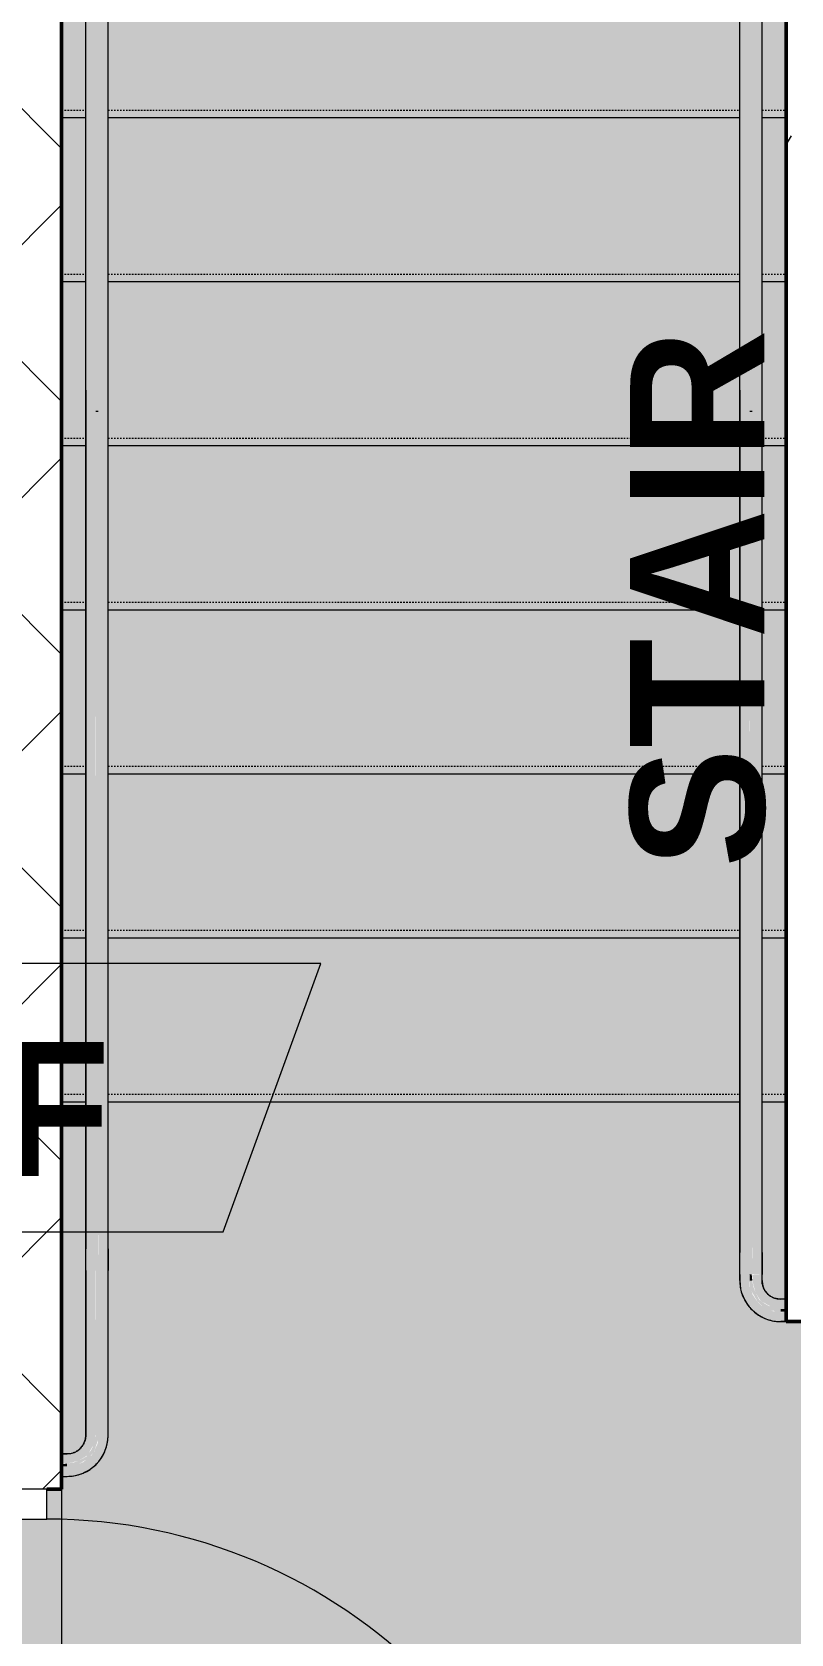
# Model space of a CAD drawing. Header units: inches. Extents: x -4218 to -1814, y 9706 to 12426.
# Drawn here: x -2634.3 to -2583.4, y 11883.5 to 11990.9 of the extents above; entities that cross this region are included whole.
import ezdxf

# ---------------------------------------------------------------- set-up
doc = ezdxf.new("R2010")
doc.units = ezdxf.units.IN
doc.header["$MEASUREMENT"] = 0
doc.linetypes.add('Overhead 1_16_', pattern=[0.101562, 0.0625, -0.039062])
for name, color, linetype, lineweight in [('0-1', 7, 'Continuous', 5), ('0-5', 10, 'Continuous', 13), ('A-AREA-IDEN', 2, 'Continuous', 9), ('A-DOOR-1', 90, 'Continuous', 20), ('A-DOOR-2', 7, 'Continuous', 9), ('A-DOOR-FRAM-1', 90, 'Continuous', 20), ('A-FLOR-1', 10, 'Continuous', 13), ('A-FLOR-HRAL-1', 55, 'Continuous', 9), ('A-FLOR-HRAL-2', 7, 'Continuous', 9), ('A-WALL-1', 10, 'Continuous', 13), ('A-WALL-2', 254, 'Continuous', 5), ('A-WALL-3', 250, 'Continuous', 50), ('A-WALL-IDEN', 211, 'Continuous', 9), ('A-WALL-PATT-3', 252, 'Continuous', 9), ('A-WALL-PATT-4', 7, 'Continuous', 9), ('I-WALL-1', 250, 'Continuous', 50), ('S-STRS-1', 21, 'Continuous', 5), ('S-STRS-2', 7, 'Continuous', 9), ('S-STRS-3', 7, 'Overhead 1_16_', 9)]:
    doc.layers.add(name, color=color, linetype=linetype, lineweight=lineweight)
doc.layers.add('A-AREA-PATT-1', color=7, linetype='Continuous', lineweight=9, transparency=1)
doc.styles.add('Century Gothic_B', font='GOTHICB.TTF', dxfattribs={"height": 9})

# ---------------------------------------------------------------- blocks, each defined once
blk = doc.blocks.new('CTR - 1st Phase - Shell_rvt-1-FLOOR PLAN - BASEMENT')
at = {"layer": 'A-FLOR-1'}
blk.add_line((-2632.32, 11893.19), (-2632.32, 11856.94), dxfattribs=at)
blk = doc.blocks.new('HOLLOW METAL - STAIR DOOR 3-0 x 7-0-2008640-FLOOR PLAN - BASEMENT')
at = {"layer": 'A-DOOR-1'}
for p, q in [((18, 39.25), (16.25, 39.25)), ((16.25, 39.25), (16.25, 3.25)), ((18, 3.25), (18, 39.25)), ((16.25, 3.25), (18, 3.25))]:
    blk.add_line(p, q, dxfattribs=at)
at = {"layer": 'A-DOOR-2'}
blk.add_arc((18, 3.25), 36, 90, 180, dxfattribs=at)
at = {"layer": 'A-DOOR-FRAM-1'}
for p, q in [((-18, 3.25), (-20, 3.25)), ((-20, 3.25), (-20, -2.5)), ((-18, 1.3125), (-18, 3.25)), ((18, 3.25), (18, 1.3125)), ((20, 3.25), (18, 3.25)), ((20, -2.5), (20, 3.25)), ((-17.375, 1.3125), (-18, 1.3125)), ((-17.375, -0.5625), (-17.375, 1.3125)), ((18, 1.3125), (17.375, 1.3125)), ((17.375, 1.3125), (17.375, -0.5625)), ((-18, -2.5), (-18, -0.5625)), ((-18, -0.5625), (-17.375, -0.5625)), ((17.375, -0.5625), (18, -0.5625)), ((18, -0.5625), (18, -2.5)), ((-20, -2.5), (-18, -2.5)), ((18, -2.5), (20, -2.5))]:
    blk.add_line(p, q, dxfattribs=at)
blk = doc.blocks.new('Top Rail Type - Top Rail_Internal_-2365500-FLOOR PLAN - BASEMENT')
at = {"layer": 'A-FLOR-HRAL-1'}
blk.add_hatch(color=256, dxfattribs=at).paths.add_polyline_path([(-2629.87, 11965.51), (-2629.95, 11965.52), (-2629.95, 11965.51)], flags=0)
at = {"layer": 'A-FLOR-HRAL-2'}
for points in [[(-2629.95, 11908.93), (-2629.87, 11908.94), (-2629.84, 11965.52), (-2629.95, 11965.51), (-2630.06, 11965.51), (-2630.03, 11918.1), (-2630.03, 11908.93)], [(-2630.7, 11907.86), (-2629.2, 11907.86), (-2629.24, 11908.93), (-2630.7, 11908.93), (-2630.69, 11908.04)], [(-2630.04, 11896.81), (-2629.86, 11896.81), (-2629.86, 11907.86), (-2630.04, 11907.86), (-2630.04, 11897.32)], [(-2632.32, 11894.73), (-2632.32, 11894.73), (-2631.95, 11894.73), (-2631.95, 11894.91), (-2632.32, 11894.88), (-2632.32, 11894.73)]]:
    blk.add_hatch(color=256, dxfattribs=at).paths.add_polyline_path(points, flags=0)
h = blk.add_hatch(color=256, dxfattribs=at)
h.paths.add_polyline_path([(-2630, 11894.87), (-2629.69, 11895.32), (-2629.97, 11894.92)], flags=0)
h.paths.add_polyline_path([(-2630.9, 11894.27), (-2630.09, 11894.8), (-2630.34, 11894.64), (-2630.8, 11894.34)], flags=0)
h.paths.add_polyline_path([(-2631.51, 11894.73), (-2631.32, 11894.81), (-2630.54, 11895.25), (-2630.53, 11895.27), (-2630.17, 11895.67), (-2630.13, 11895.79), (-2629.87, 11896.5), (-2629.87, 11896.81), (-2630.04, 11896.81), (-2630.25, 11896.01), (-2630.36, 11895.79), (-2630.48, 11895.65), (-2630.64, 11895.39), (-2631.16, 11895.12), (-2631.51, 11894.99), (-2631.72, 11894.96), (-2631.95, 11894.91), (-2631.95, 11894.73), (-2631.64, 11894.73)], flags=0)
for p, q in [((-2630.7, 11966.92), (-2630.7, 11909.33)), ((-2629.2, 11909.33), (-2629.2, 11966.92)), ((-2630.03, 11965.51), (-2629.87, 11965.51)), ((-2630.7, 11907.86), (-2630.7, 11896.81)), ((-2629.2, 11896.81), (-2629.2, 11907.86)), ((-2631.95, 11895.56), (-2632.32, 11895.56)), ((-2632.32, 11894.06), (-2631.95, 11894.06))]:
    blk.add_line(p, q, dxfattribs=at)
at = {"layer": 'A-FLOR-HRAL-2', "flags": 128}
for points in [[(-2630.7, 11907.86), (-2630.7, 11907.97), (-2630.7, 11908.08), (-2630.7, 11908.19), (-2630.7, 11908.3), (-2630.7, 11908.41), (-2630.7, 11908.52), (-2630.7, 11908.62), (-2630.7, 11908.73), (-2630.7, 11908.83), (-2630.7, 11908.93), (-2630.7, 11909.03), (-2630.7, 11909.13), (-2630.7, 11909.23), (-2630.7, 11909.32), (-2630.7, 11909.33)], [(-2629.2, 11909.33), (-2629.2, 11909.23), (-2629.2, 11909.14), (-2629.2, 11909.04), (-2629.2, 11908.94), (-2629.2, 11908.83), (-2629.2, 11908.73), (-2629.2, 11908.63), (-2629.2, 11908.52), (-2629.2, 11908.41), (-2629.2, 11908.3), (-2629.2, 11908.19), (-2629.2, 11908.09), (-2629.2, 11907.98), (-2629.2, 11907.87), (-2629.2, 11907.86)], [(-2631.95, 11894.06), (-2631.84, 11894.07), (-2631.73, 11894.07), (-2631.62, 11894.08), (-2631.51, 11894.1), (-2631.4, 11894.12), (-2631.3, 11894.14), (-2631.19, 11894.17), (-2631.08, 11894.2), (-2630.98, 11894.24), (-2630.88, 11894.28), (-2630.78, 11894.33), (-2630.68, 11894.38), (-2630.58, 11894.43), (-2630.49, 11894.48), (-2630.4, 11894.54), (-2630.31, 11894.61), (-2630.22, 11894.68), (-2630.14, 11894.75), (-2630.05, 11894.82), (-2629.98, 11894.9), (-2629.9, 11894.98), (-2629.83, 11895.06), (-2629.76, 11895.15), (-2629.7, 11895.24), (-2629.63, 11895.33), (-2629.58, 11895.42), (-2629.52, 11895.52), (-2629.47, 11895.62), (-2629.43, 11895.72), (-2629.39, 11895.82), (-2629.35, 11895.92), (-2629.31, 11896.03), (-2629.28, 11896.13), (-2629.26, 11896.24), (-2629.24, 11896.35), (-2629.22, 11896.46), (-2629.21, 11896.57), (-2629.2, 11896.67), (-2629.2, 11896.78), (-2629.2, 11896.81)], [(-2630.7, 11896.81), (-2630.7, 11896.76), (-2630.7, 11896.71), (-2630.71, 11896.66), (-2630.71, 11896.62), (-2630.72, 11896.57), (-2630.73, 11896.52), (-2630.75, 11896.47), (-2630.76, 11896.42), (-2630.78, 11896.37), (-2630.8, 11896.33), (-2630.82, 11896.28), (-2630.84, 11896.24), (-2630.86, 11896.19), (-2630.89, 11896.15), (-2630.92, 11896.11), (-2630.95, 11896.07), (-2630.98, 11896.03), (-2631.01, 11895.99), (-2631.04, 11895.95), (-2631.08, 11895.92), (-2631.11, 11895.88), (-2631.15, 11895.85), (-2631.19, 11895.82), (-2631.23, 11895.79), (-2631.27, 11895.76), (-2631.32, 11895.74), (-2631.36, 11895.71), (-2631.4, 11895.69), (-2631.45, 11895.67), (-2631.5, 11895.65), (-2631.54, 11895.63), (-2631.59, 11895.62), (-2631.64, 11895.6), (-2631.69, 11895.59), (-2631.74, 11895.58), (-2631.79, 11895.58), (-2631.84, 11895.57), (-2631.89, 11895.57), (-2631.94, 11895.56), (-2631.95, 11895.56)]]:
    blk.add_lwpolyline(points, dxfattribs=at)
blk = doc.blocks.new('Top Rail Type - Top Rail_Internal_-V38-FLOOR PLAN - BASEMENT')
at = {"layer": 'A-FLOR-HRAL-2'}
blk.add_hatch(color=256, dxfattribs=at).paths.add_polyline_path([(-2630.05, 11908.93), (-2630.03, 11908.94), (-2630.06, 11965.52), (-2629.84, 11965.51), (-2629.87, 11910.38), (-2629.85, 11908.93), (-2629.2, 11908.93), (-2629.2, 12007.68), (-2630.7, 12006.98), (-2630.7, 11908.93), (-2630.07, 11908.93)], flags=0)
h = blk.add_hatch(color=256, dxfattribs=at)
h.paths.add_polyline_path([(-2629.2, 11896.81), (-2629.2, 11907.86), (-2629.86, 11907.86), (-2629.86, 11896.81)], flags=0)
h.paths.add_polyline_path([(-2630.04, 11896.81), (-2630.05, 11907.86), (-2630.7, 11907.86), (-2630.7, 11896.81), (-2630.08, 11896.81)], flags=0)
h = blk.add_hatch(color=256, dxfattribs=at)
h.paths.add_polyline_path([(-2631.95, 11894.06), (-2630.9, 11894.27), (-2630, 11894.87), (-2629.41, 11895.76), (-2629.22, 11896.81), (-2629.87, 11896.81), (-2629.89, 11896.29), (-2630.13, 11895.79), (-2630.09, 11895.79), (-2630.32, 11895.47), (-2630.87, 11895.01), (-2631.09, 11894.93), (-2631.51, 11894.73), (-2631.95, 11894.73), (-2631.95, 11894.27)], flags=0)
h.paths.add_polyline_path([(-2631.95, 11894.91), (-2631.16, 11895.12), (-2630.59, 11895.46), (-2630.14, 11896.26), (-2630.11, 11896.4), (-2630.08, 11896.64), (-2630.08, 11896.81), (-2630.7, 11896.81), (-2630.87, 11896.19), (-2631.32, 11895.73), (-2631.95, 11895.56), (-2631.95, 11894.95)], flags=0)
h = blk.add_hatch(color=256, dxfattribs=at)
h.paths.add_polyline_path([(-2632.32, 11894.06), (-2631.95, 11894.06), (-2631.95, 11894.73), (-2632.32, 11894.73), (-2632.32, 11894.27)], flags=0)
h.paths.add_polyline_path([(-2632.32, 11894.91), (-2631.95, 11894.91), (-2631.95, 11895.56), (-2632.32, 11895.56), (-2632.32, 11894.96)], flags=0)
for p, q in [((-2630.7, 11908.93), (-2630.7, 12006.98)), ((-2629.2, 11908.93), (-2629.2, 12007.68)), ((-2630.7, 11907.86), (-2630.7, 11908.93)), ((-2629.2, 11907.86), (-2629.2, 11908.93)), ((-2630.7, 11896.81), (-2630.7, 11907.86)), ((-2629.2, 11896.81), (-2629.2, 11907.86)), ((-2632.32, 11895.56), (-2631.95, 11895.56)), ((-2632.32, 11894.06), (-2631.95, 11894.06))]:
    blk.add_line(p, q, dxfattribs=at)
for radius in [2.75, 1.25]:
    blk.add_arc((-2631.95, 11896.81), radius, 270, 0, dxfattribs=at)
blk = doc.blocks.new('Top Rail Type - Top Rail_Internal_-2385970-FLOOR PLAN - BASEMENT')
at = {"layer": 'A-FLOR-HRAL-1'}
blk.add_hatch(color=256, dxfattribs=at).paths.add_polyline_path([(-2586, 11965.51), (-2586.07, 11965.52), (-2586.07, 11965.51)], flags=0)
at = {"layer": 'A-FLOR-HRAL-2'}
for points in [[(-2586.07, 11908.68), (-2586, 11908.69), (-2585.97, 11965.52), (-2586.07, 11965.51), (-2586.18, 11965.51), (-2586.15, 11910.56), (-2586.15, 11908.68)], [(-2585.54, 11907.61), (-2585.32, 11907.61), (-2585.36, 11908.68), (-2586.82, 11908.68), (-2586.8, 11907.61), (-2585.62, 11907.61)], [(-2586.07, 11907.19), (-2585.98, 11907.19), (-2586.02, 11907.61), (-2586.17, 11907.61), (-2586.15, 11907.19)], [(-2584.39, 11905.09), (-2584.37, 11905.1), (-2584.07, 11905.11), (-2584.07, 11905.28), (-2584.88, 11905.49), (-2585.16, 11905.65), (-2585.22, 11905.71), (-2585.5, 11905.88), (-2585.77, 11906.4), (-2585.9, 11906.75), (-2585.93, 11906.95), (-2586.02, 11907.19), (-2586.15, 11907.19), (-2586.13, 11906.65), (-2585.63, 11905.78), (-2585.61, 11905.77), (-2585.22, 11905.41), (-2585.1, 11905.37), (-2584.39, 11905.11)], [(-2583.7, 11905.1), (-2583.7, 11905.28), (-2584.07, 11905.28), (-2584.07, 11905.1), (-2583.74, 11905.1)]]:
    blk.add_hatch(color=256, dxfattribs=at).paths.add_polyline_path(points, flags=0)
for p, q in [((-2586.82, 11966.92), (-2586.82, 11909.08)), ((-2585.32, 11909.08), (-2585.32, 11966.92)), ((-2586.15, 11965.51), (-2586, 11965.51)), ((-2586.82, 11907.61), (-2586.82, 11907.19)), ((-2585.32, 11907.19), (-2585.32, 11907.61)), ((-2583.7, 11905.94), (-2584.07, 11905.94)), ((-2584.07, 11904.44), (-2583.7, 11904.44))]:
    blk.add_line(p, q, dxfattribs=at)
at = {"layer": 'A-FLOR-HRAL-2', "flags": 128}
for points in [[(-2586.82, 11907.61), (-2586.82, 11907.72), (-2586.82, 11907.83), (-2586.82, 11907.94), (-2586.82, 11908.05), (-2586.82, 11908.16), (-2586.82, 11908.27), (-2586.82, 11908.37), (-2586.82, 11908.48), (-2586.82, 11908.58), (-2586.82, 11908.68), (-2586.82, 11908.78), (-2586.82, 11908.88), (-2586.82, 11908.98), (-2586.82, 11909.07), (-2586.82, 11909.08)], [(-2585.32, 11909.08), (-2585.32, 11908.98), (-2585.32, 11908.89), (-2585.32, 11908.79), (-2585.32, 11908.69), (-2585.32, 11908.58), (-2585.32, 11908.48), (-2585.32, 11908.38), (-2585.32, 11908.27), (-2585.32, 11908.16), (-2585.32, 11908.05), (-2585.32, 11907.94), (-2585.32, 11907.84), (-2585.32, 11907.73), (-2585.32, 11907.62), (-2585.32, 11907.61)], [(-2586.82, 11907.19), (-2586.82, 11907.08), (-2586.81, 11906.97), (-2586.8, 11906.86), (-2586.79, 11906.75), (-2586.77, 11906.64), (-2586.74, 11906.54), (-2586.72, 11906.43), (-2586.68, 11906.32), (-2586.65, 11906.22), (-2586.61, 11906.12), (-2586.56, 11906.02), (-2586.51, 11905.92), (-2586.46, 11905.82), (-2586.4, 11905.73), (-2586.34, 11905.64), (-2586.28, 11905.55), (-2586.21, 11905.46), (-2586.14, 11905.38), (-2586.07, 11905.29), (-2585.99, 11905.22), (-2585.91, 11905.14), (-2585.83, 11905.07), (-2585.74, 11905), (-2585.65, 11904.94), (-2585.56, 11904.88), (-2585.47, 11904.82), (-2585.37, 11904.76), (-2585.27, 11904.71), (-2585.17, 11904.67), (-2585.07, 11904.63), (-2584.97, 11904.59), (-2584.86, 11904.55), (-2584.76, 11904.53), (-2584.65, 11904.5), (-2584.54, 11904.48), (-2584.43, 11904.46), (-2584.32, 11904.45), (-2584.21, 11904.44), (-2584.1, 11904.44), (-2584.07, 11904.44)], [(-2584.07, 11905.94), (-2584.12, 11905.94), (-2584.17, 11905.94), (-2584.22, 11905.95), (-2584.27, 11905.96), (-2584.32, 11905.96), (-2584.37, 11905.98), (-2584.42, 11905.99), (-2584.47, 11906), (-2584.51, 11906.02), (-2584.56, 11906.04), (-2584.61, 11906.06), (-2584.65, 11906.08), (-2584.69, 11906.1), (-2584.74, 11906.13), (-2584.78, 11906.16), (-2584.82, 11906.19), (-2584.86, 11906.22), (-2584.9, 11906.25), (-2584.93, 11906.28), (-2584.97, 11906.32), (-2585, 11906.36), (-2585.04, 11906.39), (-2585.07, 11906.43), (-2585.1, 11906.47), (-2585.13, 11906.51), (-2585.15, 11906.56), (-2585.18, 11906.6), (-2585.2, 11906.64), (-2585.22, 11906.69), (-2585.24, 11906.74), (-2585.26, 11906.78), (-2585.27, 11906.83), (-2585.28, 11906.88), (-2585.3, 11906.93), (-2585.31, 11906.98), (-2585.31, 11907.03), (-2585.32, 11907.08), (-2585.32, 11907.13), (-2585.32, 11907.18), (-2585.32, 11907.19)]]:
    blk.add_lwpolyline(points, dxfattribs=at)
blk = doc.blocks.new('Top Rail Type - Top Rail_Internal_-V40-FLOOR PLAN - BASEMENT')
at = {"layer": 'A-FLOR-HRAL-2'}
blk.add_hatch(color=256, dxfattribs=at).paths.add_polyline_path([(-2586.82, 11908.68), (-2586.15, 11908.69), (-2586.18, 11965.52), (-2585.97, 11965.51), (-2586, 11910.14), (-2585.98, 11908.68), (-2585.32, 11908.68), (-2585.32, 12017.7), (-2586.82, 12017.7), (-2586.82, 11918.1)], flags=0)
h = blk.add_hatch(color=256, dxfattribs=at)
h.paths.add_polyline_path([(-2586.82, 11907.19), (-2586.17, 11907.19), (-2586.17, 11907.61), (-2586.82, 11907.61)], flags=0)
h.paths.add_polyline_path([(-2585.93, 11907.19), (-2585.32, 11907.19), (-2585.32, 11907.61), (-2585.98, 11907.57), (-2585.94, 11907.19)], flags=0)
h = blk.add_hatch(color=256, dxfattribs=at)
h.paths.add_polyline_path([(-2584.07, 11904.44), (-2584.07, 11905.1), (-2584.61, 11905.14), (-2584.6, 11905.17), (-2585.4, 11905.54), (-2585.69, 11905.85), (-2585.96, 11906.25), (-2586.02, 11906.45), (-2586.15, 11906.78), (-2586.15, 11907.19), (-2586.82, 11907.19), (-2586.61, 11906.14), (-2586.02, 11905.24), (-2585.13, 11904.65), (-2584.39, 11904.5)], flags=0)
h.paths.add_polyline_path([(-2584.07, 11905.28), (-2584.07, 11905.94), (-2584.7, 11906.11), (-2585.16, 11906.56), (-2585.32, 11907.19), (-2585.98, 11907.19), (-2585.77, 11906.4), (-2585.43, 11905.84), (-2584.62, 11905.38), (-2584.52, 11905.35), (-2584.25, 11905.32)], flags=0)
h = blk.add_hatch(color=256, dxfattribs=at)
h.paths.add_polyline_path([(-2583.7, 11904.44), (-2583.7, 11905.1), (-2584.07, 11905.06), (-2584.07, 11904.44), (-2583.77, 11904.44)], flags=0)
h.paths.add_polyline_path([(-2583.77, 11905.28), (-2583.7, 11905.32), (-2583.7, 11905.94), (-2584.07, 11905.94), (-2584.07, 11905.28)], flags=0)
for p, q in [((-2586.82, 11908.68), (-2586.82, 12017.7)), ((-2585.32, 11908.68), (-2585.32, 12017.7)), ((-2586.82, 11907.61), (-2586.82, 11908.68)), ((-2585.32, 11907.61), (-2585.32, 11908.68)), ((-2586.82, 11907.19), (-2586.82, 11907.61)), ((-2585.32, 11907.19), (-2585.32, 11907.61)), ((-2583.7, 11905.94), (-2584.07, 11905.94)), ((-2583.7, 11904.44), (-2584.07, 11904.44))]:
    blk.add_line(p, q, dxfattribs=at)
for radius in [2.75, 1.25]:
    blk.add_arc((-2584.07, 11907.19), radius, 180, 270, dxfattribs=at)
blk = doc.blocks.new('CTR - 1st Phase -Stairs _ Elevators_rvt-1-FLOOR PLAN - BASEMENT')
at = {"layer": 'A-WALL-2'}
h = blk.add_hatch(color=256, dxfattribs=at)
h.paths.add_polyline_path([(-2633.32, 11855.19), (-2633.32, 11853.19), (-2632.32, 11853.19), (-2632.32, 11855.19)], flags=0)
h.paths.add_polyline_path([(-2639.07, 11853.19), (-2639.07, 11855.19), (-2637.14, 11855.19), (-2637.14, 11855.81), (-2635.26, 11855.81), (-2635.26, 11855.19), (-2633.32, 11855.19), (-2633.32, 11856.94), (-2632.32, 11856.94), (-2632.32, 11893.19), (-2633.32, 11893.19), (-2633.32, 11891.19), (-2635.26, 11891.19), (-2635.26, 11890.56), (-2637.14, 11890.56), (-2637.14, 11891.19), (-2639.07, 11891.19), (-2639.07, 11893.19), (-2640.32, 11893.19), (-2640.32, 11853.19)], flags=0)
at = {"layer": 'A-WALL-PATT-3'}
h = blk.add_hatch(dxfattribs=at)
h.set_pattern_fill('FP_32', color=256, style=0, pattern_type=2)
h.set_pattern_definition([(45, (0, 0), (-8.485281, 8.485281), []), (135, (0, 0), (-8.485281, -8.485281), [])])
h.paths.add_polyline_path([(-2632.32, 11837.19), (-2632.32, 11853.19), (-2640.32, 11853.19), (-2640.32, 11837.19), (-2636.85, 11837.19)], flags=0)
h.paths.add_polyline_path([(-2640.32, 11893.19), (-2632.32, 11893.19), (-2632.32, 12077.19), (-2640.32, 12077.19), (-2640.32, 11893.85)], flags=0)
at = {"layer": 'A-WALL-PATT-4'}
h = blk.add_hatch(dxfattribs=at)
h.set_pattern_fill('FP_35', color=256, style=0, pattern_type=2)
h.set_pattern_definition([(0, (0, 0), (30.72, 7.68), [1.267, -21.773, 1.267, -21.773, -122.88]), (0, (0, 0), (30.72, 7.68), [-46.08, 1.267, -44.813, 1.267, -21.773, -53.76]), (0, (0, 0), (30.72, 7.68), [-115.2, 1.267, -14.093, 1.267, -37.133]), (120, (11.52, 3.84), (-22.011075, 22.7643004), [1.267, -21.773, 1.267, -21.773, -122.88]), (120, (11.52, 3.84), (-22.011075, 22.7643004), [-46.08, 1.267, -44.813, 1.267, -21.773, -53.76]), (120, (11.52, 3.84), (-22.011075, 22.7643004), [-115.2, 1.267, -14.093, 1.267, -37.133]), (240, (15.36, 19.2), (-8.708925, -30.4443004), [1.267, -21.773, 1.267, -21.773, -122.88]), (240, (15.36, 19.2), (-8.708925, -30.4443004), [-46.08, 1.267, -44.813, 1.267, -21.773, -53.76]), (240, (15.36, 19.2), (-8.708925, -30.4443004), [-115.2, 1.267, -14.093, 1.267, -37.133])])
h.paths.add_polyline_path([(-2583.07, 11905.06), (-2583.07, 12029.19), (-2583.7, 12029.19), (-2583.7, 11905.06)], flags=0)
at = {"layer": 'S-STRS-1'}
h = blk.add_hatch(color=256, dxfattribs=at)
h.paths.add_polyline_path([(-2586.82, 11985.19), (-2586.82, 11996.19), (-2629.2, 11996.19), (-2629.2, 11985.19), (-2605.06, 11985.19)], flags=0)
h.paths.add_polyline_path([(-2630.7, 11985.19), (-2630.7, 11996.19), (-2632.32, 11996.19), (-2632.32, 11985.19)], flags=0)
h.paths.add_polyline_path([(-2583.7, 11985.19), (-2583.7, 11996.19), (-2585.32, 11996.19), (-2585.32, 11985.19)], flags=0)
h = blk.add_hatch(color=256, dxfattribs=at)
h.paths.add_polyline_path([(-2603.15, 11974.19), (-2586.82, 11974.19), (-2586.82, 11985.19), (-2629.2, 11985.19), (-2629.2, 11974.19), (-2620.03, 11974.19)], flags=0)
h.paths.add_polyline_path([(-2630.7, 11974.19), (-2630.7, 11985.19), (-2632.32, 11985.19), (-2632.32, 11974.19)], flags=0)
h.paths.add_polyline_path([(-2583.7, 11974.19), (-2583.7, 11985.19), (-2585.32, 11985.19), (-2585.32, 11974.19)], flags=0)
h = blk.add_hatch(color=256, dxfattribs=at)
h.paths.add_polyline_path([(-2620.03, 11963.19), (-2586.82, 11963.19), (-2586.82, 11974.19), (-2629.2, 11974.19), (-2629.2, 11963.19), (-2628.48, 11963.19)], flags=0)
h.paths.add_polyline_path([(-2632.32, 11963.19), (-2630.7, 11963.19), (-2630.7, 11974.19), (-2632.32, 11974.19), (-2632.32, 11966.62)], flags=0)
h.paths.add_polyline_path([(-2583.7, 11963.19), (-2583.7, 11974.19), (-2585.32, 11974.19), (-2585.32, 11963.19)], flags=0)
h = blk.add_hatch(color=256, dxfattribs=at)
h.paths.add_polyline_path([(-2632.32, 11952.19), (-2630.7, 11952.19), (-2630.7, 11963.19), (-2632.32, 11963.19), (-2632.32, 11958.31)], flags=0)
h.paths.add_polyline_path([(-2584.85, 11952.19), (-2583.7, 11952.19), (-2583.7, 11963.19), (-2585.32, 11963.19), (-2585.32, 11952.19)], flags=0)
h.paths.add_polyline_path([(-2629.2, 11952.19), (-2586.82, 11952.19), (-2586.82, 11963.19), (-2629.2, 11963.19), (-2629.2, 11958.31)], flags=0)
h = blk.add_hatch(color=256, dxfattribs=at)
h.paths.add_polyline_path([(-2591.02, 11941.19), (-2586.82, 11941.19), (-2586.82, 11952.19), (-2629.2, 11952.19), (-2629.2, 11941.19), (-2620.03, 11941.19)], flags=0)
h.paths.add_polyline_path([(-2632.32, 11941.19), (-2630.7, 11941.19), (-2630.7, 11952.19), (-2632.32, 11952.19)], flags=0)
h.paths.add_polyline_path([(-2583.7, 11941.19), (-2583.7, 11952.19), (-2585.32, 11952.19), (-2585.32, 11941.19)], flags=0)
h = blk.add_hatch(color=256, dxfattribs=at)
h.paths.add_polyline_path([(-2632.32, 11930.19), (-2630.7, 11930.19), (-2630.7, 11941.19), (-2632.32, 11941.19), (-2632.32, 11938.21)], flags=0)
h.paths.add_polyline_path([(-2629.2, 11930.19), (-2586.82, 11930.19), (-2586.82, 11941.19), (-2629.2, 11941.19), (-2629.2, 11938.21)], flags=0)
h.paths.add_polyline_path([(-2583.7, 11930.19), (-2583.7, 11941.19), (-2585.32, 11941.19), (-2585.32, 11930.19)], flags=0)
h = blk.add_hatch(color=256, dxfattribs=at)
h.paths.add_polyline_path([(-2585.32, 11919.19), (-2583.7, 11919.19), (-2583.7, 11930.19), (-2585.32, 11930.19), (-2585.32, 11923.32)], flags=0)
h.paths.add_polyline_path([(-2630.7, 11919.19), (-2630.7, 11930.19), (-2632.32, 11930.19), (-2632.32, 11919.19)], flags=0)
h.paths.add_polyline_path([(-2629.2, 11919.19), (-2586.82, 11919.19), (-2586.82, 11930.19), (-2629.2, 11930.19)], flags=0)
at = {"layer": 'A-WALL-1'}
blk.add_line((-2632.32, 11893.19), (-2632.32, 11856.94), dxfattribs=at)
at = {"layer": 'A-WALL-3'}
for p, q in [((-2632.32, 11893.19), (-2632.32, 12077.19)), ((-2633.32, 11893.19), (-2632.32, 11893.19))]:
    blk.add_line(p, q, dxfattribs=at)
at = {"layer": 'I-WALL-1'}
for p, q in [((-2583.7, 12029.19), (-2583.7, 11911.19)), ((-2583.7, 11911.19), (-2583.7, 11905.06)), ((-2583.7, 11905.06), (-2583.7, 11904.44)), ((-2583.7, 11904.44), (-2528.32, 11904.44))]:
    blk.add_line(p, q, dxfattribs=at)
at = {"layer": 'S-STRS-2'}
for p, q in [((-2632.32, 11985.19), (-2630.7, 11985.19)), ((-2629.2, 11985.19), (-2586.82, 11985.19)), ((-2585.32, 11985.19), (-2583.7, 11985.19)), ((-2632.32, 11974.19), (-2630.7, 11974.19)), ((-2629.2, 11974.19), (-2586.82, 11974.19)), ((-2585.32, 11974.19), (-2583.7, 11974.19)), ((-2632.32, 11963.19), (-2630.7, 11963.19)), ((-2629.2, 11963.19), (-2586.82, 11963.19)), ((-2585.32, 11963.19), (-2583.7, 11963.19)), ((-2632.32, 11952.19), (-2630.7, 11952.19)), ((-2629.2, 11952.19), (-2586.82, 11952.19)), ((-2585.32, 11952.19), (-2583.7, 11952.19)), ((-2632.32, 11941.19), (-2630.7, 11941.19)), ((-2629.2, 11941.19), (-2586.82, 11941.19)), ((-2585.32, 11941.19), (-2583.7, 11941.19)), ((-2632.32, 11930.19), (-2630.7, 11930.19)), ((-2629.2, 11930.19), (-2586.82, 11930.19)), ((-2585.32, 11930.19), (-2583.7, 11930.19)), ((-2632.32, 11919.19), (-2630.7, 11919.19)), ((-2629.2, 11919.19), (-2586.82, 11919.19)), ((-2585.32, 11919.19), (-2583.7, 11919.19))]:
    blk.add_line(p, q, dxfattribs=at)
at = {"layer": 'S-STRS-3'}
for p, q in [((-2632.32, 11985.69), (-2630.7, 11985.69)), ((-2629.2, 11985.69), (-2586.82, 11985.69)), ((-2585.32, 11985.69), (-2583.7, 11985.69)), ((-2632.32, 11974.69), (-2630.7, 11974.69)), ((-2629.2, 11974.69), (-2586.82, 11974.69)), ((-2585.32, 11974.69), (-2583.7, 11974.69)), ((-2632.32, 11963.69), (-2630.7, 11963.69)), ((-2629.2, 11963.69), (-2586.82, 11963.69)), ((-2585.32, 11963.69), (-2583.7, 11963.69)), ((-2632.32, 11952.69), (-2630.7, 11952.69)), ((-2629.2, 11952.69), (-2586.82, 11952.69)), ((-2585.32, 11952.69), (-2583.7, 11952.69)), ((-2632.32, 11941.69), (-2630.7, 11941.69)), ((-2629.2, 11941.69), (-2586.82, 11941.69)), ((-2585.32, 11941.69), (-2583.7, 11941.69)), ((-2632.32, 11930.69), (-2630.7, 11930.69)), ((-2629.2, 11930.69), (-2586.82, 11930.69)), ((-2585.32, 11930.69), (-2583.7, 11930.69)), ((-2632.32, 11919.69), (-2630.7, 11919.69)), ((-2629.2, 11919.69), (-2586.82, 11919.69)), ((-2585.32, 11919.69), (-2583.7, 11919.69))]:
    blk.add_line(p, q, dxfattribs=at)
at = {"layer": '0-5'}
for name in ['Top Rail Type - Top Rail_Internal_-V38-FLOOR PLAN - BASEMENT', 'Top Rail Type - Top Rail_Internal_-V40-FLOOR PLAN - BASEMENT', 'Top Rail Type - Top Rail_Internal_-2365500-FLOOR PLAN - BASEMENT', 'Top Rail Type - Top Rail_Internal_-2385970-FLOOR PLAN - BASEMENT']:
    blk.add_blockref(name, (0, 0), dxfattribs=at)
at = {"layer": '0-5', "rotation": 269.9999999999901}
blk.add_blockref('HOLLOW METAL - STAIR DOOR 3-0 x 7-0-2008640-FLOOR PLAN - BASEMENT', (-2636.57, 11873.19), dxfattribs=at)
blk = doc.blocks.new('Wall Tag - ONE-633520-FLOOR PLAN - BASEMENT')
at = {"layer": 'A-WALL-IDEN'}
for p, q in [((-0.3561, 0.0937), (-0.4244, -0.0937)), ((0.4244, 0.0937), (-0.3561, 0.0937)), ((0.3561, -0.0937), (0.4244, 0.0937)), ((-0.4244, -0.0937), (0.3561, -0.0937))]:
    blk.add_line(p, q, dxfattribs=at)

msp = doc.modelspace()

# ---------------------------------------------------------------- hatches: boundary and pattern name
at = {"layer": 'A-AREA-PATT-1'}
h = msp.add_hatch(color=256, dxfattribs=at)
h.paths.add_polyline_path([(-2560.39869, 11845.1894), (-2528.32374, 11845.1894), (-2528.32374, 11904.4394), (-2584.20221, 11904.46495), (-2585.22345, 11904.70747), (-2585.93128, 11905.17205), (-2586.09673, 11905.34423), (-2586.33639, 11905.69093), (-2586.63553, 11906.23375), (-2586.82374, 11907.1894), (-2586.82374, 11919.1894), (-2629.19874, 11919.1894), (-2629.22429, 11896.68592), (-2629.46684, 11895.66468), (-2629.96708, 11894.91687), (-2630.15759, 11894.74148), (-2630.45028, 11894.54706), (-2630.99309, 11894.2526), (-2631.94874, 11894.0644), (-2632.32374, 11894.03357), (-2632.32374, 11856.9394), (-2597.32374, 11856.9394), (-2597.32374, 11855.1894), (-2632.32374, 11855.1894), (-2632.32374, 11845.1894), (-2586.26781, 11845.1894)], flags=0)
h.paths.add_polyline_path([(-2631.94874, 11895.5644), (-2631.26364, 11895.79196), (-2630.84375, 11896.27319), (-2630.69874, 11896.8144), (-2630.69874, 11919.1894), (-2632.32374, 11919.1894), (-2632.32374, 11895.5644)], flags=0)
h.paths.add_polyline_path([(-2583.69874, 11905.9394), (-2583.69874, 11919.1894), (-2585.32374, 11919.1894), (-2585.28034, 11907.02743), (-2585.09617, 11906.5043), (-2584.61494, 11906.08441), (-2584.07374, 11905.9394)], flags=0)
h.paths.add_polyline_path([(-2528.40022, 11911.1894), (-2528.32374, 11911.1894), (-2528.32374, 12077.1894), (-2632.32374, 12077.1894), (-2632.32374, 12006.22374), (-2611.77712, 12015.80479), (-2610.07596, 12022.80455), (-2605.32151, 12012.60859), (-2603.62035, 12019.60835), (-2583.69874, 12028.89795), (-2583.69874, 12029.1894), (-2576.94874, 12029.1894), (-2576.94874, 11911.1894), (-2532.32792, 11911.1894)], flags=0)

# ---------------------------------------------------------------- block references
at = {"layer": '0-1'}
for name in ['CTR - 1st Phase - Shell_rvt-1-FLOOR PLAN - BASEMENT', 'CTR - 1st Phase -Stairs _ Elevators_rvt-1-FLOOR PLAN - BASEMENT']:
    msp.add_blockref(name, (0, 0), dxfattribs=at)
at = {"layer": 'A-WALL-IDEN', "xscale": 95.99999999999994, "yscale": 95.99999999999994, "zscale": 95.99999999999994}
msp.add_blockref('Wall Tag - ONE-633520-FLOOR PLAN - BASEMENT', (-2655.66124, 11919.46025), dxfattribs=at)

# ---------------------------------------------------------------- texts
at = {"layer": 'A-AREA-IDEN', "insert": (-2594.17562, 11934.88112), "char_height": 9, "width": 39.39, "attachment_point": 1, "rotation": 90, "style": 'Century Gothic_B'}
msp.add_mtext('STAIR', dxfattribs=at)
at = {"layer": 'A-WALL-IDEN', "insert": (-2684.56569, 11923.20285), "char_height": 9, "width": 69.69, "attachment_point": 1, "style": 'Century Gothic_B'}
msp.add_mtext('M358BØF', dxfattribs=at)

doc.saveas('drawing.dxf')
